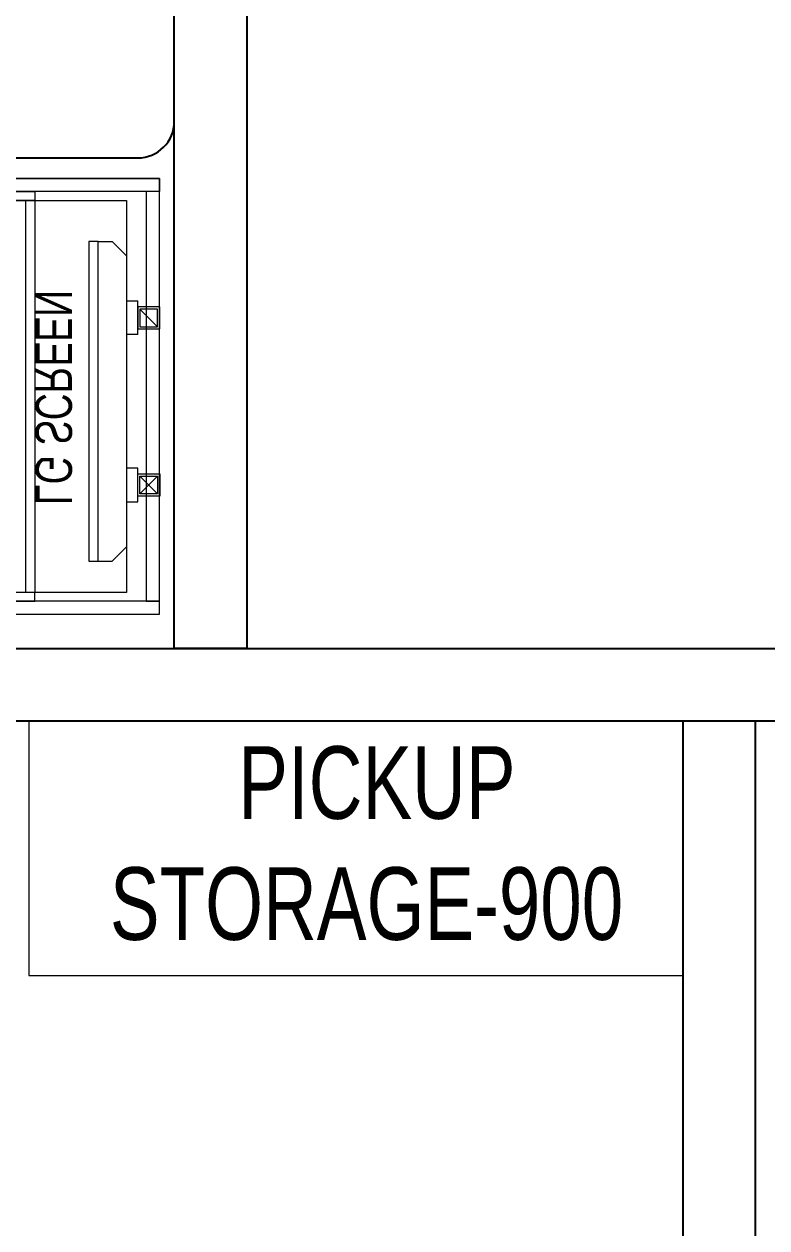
# Model space of a CAD drawing. Header units: feet. Extents: x 9494323 to 9502363, y -6780591 to -6762539.
# Drawn here: x 9498376 to 9499399, y -6768197 to -6766539 of the extents above; entities that cross this region are included whole.
import ezdxf

# ---------------------------------------------------------------- set-up
doc = ezdxf.new("R2010")
doc.units = ezdxf.units.FT
doc.header["$LTSCALE"] = 33
doc.header["$MEASUREMENT"] = 0
doc.linetypes.add('HIDDEN', pattern=[9.524999999999995, 6.349999999999997, -3.174999999999998])
for name, color, linetype, lineweight in [('Floor-Unit', 1, 'Continuous', 13), ('LENS-DIM', 252, 'Continuous', 5), ('LENS-FURNITURE', 13, 'Continuous', 9), ('LENS-PARTITION', 21, 'Continuous', 25), ('LENS-TEXT', 31, 'Continuous', 5), ('LENS_PARTITION', 21, 'Continuous', 25), ('LK-FF&E WALL', 1, 'Continuous', 9), ('LN-ELEVATION-2', 103, 'Continuous', 20), ('TV', 92, 'Continuous', 18)]:
    doc.layers.add(name, color=color, linetype=linetype, lineweight=lineweight)
doc.layers.add('PDF_Geometry', color=7, linetype='Continuous')
doc.styles.add('LK TXT', font='GILC____.TTF', dxfattribs={"height": 100})
doc.styles.get("Standard").update_dxf_attribs({"font": 'GILC____.TTF'})

# ---------------------------------------------------------------- blocks, each defined once
blk = doc.blocks.new('MOROTISED TABLE-TRIAL SET 950x600')
at = {"layer": 'PDF_Geometry', "lineweight": 25}
blk.add_lwpolyline([(415.5923622683621, 2.18279e-11), (550.0003704861738, 2.18279e-11, 0.4142524001247118), (599.9958994225599, 50.00260162355697), (599.9958994225599, 899.9973678589085, 0.4142518501714829), (550.0003704861738, 950.0000000000218), (50.00260613718999, 950.0000000000218, 0.4142929195148918), (4.605390131e-07, 899.9973678589085), (4.605390131e-07, 50.00260162355697, 0.414163635492108), (50.00260613718999, 2.18279e-11), (415.5923622683621, 2.18279e-11)], format="xyb", dxfattribs=at)
blk = doc.blocks.new('TRIAL SET ROC')
at = {"layer": 'LENS-DIM', "ltscale": 0.5}
for points in [[(-400.3652351796627, -364.3162249757442), (-430.3652351796626, -364.3162249757442)], [(169.6347648203373, -364.3162249757442), (139.6347648203373, -364.3162249757442)]]:
    blk.add_lwpolyline(points, dxfattribs=at)
at = {"layer": 'LENS-FURNITURE'}
blk.add_lwpolyline([(-430.3652351796626, 18), (169.6347648203373, 18), (169.6347648203373, -382.3162249757443), (-430.3652351796626, -382.3162249757443)], close=True, dxfattribs=at)
at = {"layer": 'LENS-FURNITURE', "color": 146}
for points in [[(-412.3652351796627, -153.6065521437457), (-400.3652351796627, -153.6065521437457), (-400.3652351796628, -490.6065521437458), (-412.3652351796627, -490.6065521437458)], [(139.6347648203373, -153.6065521437458), (-400.3652351796627, -153.6065521437457), (-400.3652351796627, -165.6065521437457), (139.6347648203373, -165.6065521437458)], [(151.6347648203373, -153.6065521437458), (139.6347648203373, -153.6065521437458), (139.6347648203372, -490.6065521437458), (151.6347648203373, -490.6065521437458)], [(192.1347648203373, -490.6065521437458), (-440.8652351796627, -490.6065521437458), (-440.8652351796627, -508.6065521437458), (192.1347648203373, -508.6065521437458)]]:
    blk.add_lwpolyline(points, close=True, dxfattribs=at)
at = {"layer": 'LN-ELEVATION-2'}
for points in [[(-430.3652351796626, 18), (-412.3652351796627, 18), (-412.3652351796627, -362.3162249757442), (-430.3652351796626, -362.3162249757442)], [(-412.3652351796627, 18), (151.6347648203373, 18), (151.6347648203373, 0), (-412.3652351796627, 0)], [(169.6347648203373, 18), (151.6347648203373, 18), (151.6347648203373, -362.3162249757442), (169.6347648203373, -362.3162249757442)], [(169.6347648203373, -364.3162249757442), (-430.3652351796626, -364.3162249757442), (-430.3652351796626, -382.3162249757443), (169.6347648203373, -382.3162249757443)], [(169.6347648203373, -382.3162249757443), (-430.3652351796626, -382.3162249757443), (-430.3652351796626, -364.3162249757442), (169.6347648203373, -364.3162249757442)]]:
    blk.add_lwpolyline(points, close=True, dxfattribs=at)
at = {"layer": 'LN-ELEVATION-2', "linetype": 'HIDDEN', "ltscale": 100}
blk.add_lwpolyline([(-400.3652351796627, -364.3162249757442), (139.6347648203373, -364.3162249757442), (139.6347648203373, -27.35909500904381), (-400.3652351796627, -27.35909500904381)], close=True, dxfattribs=at)
at = {"insert": (-386.8645105547048, -414.1468168679739), "char_height": 50, "attachment_point": 1}
blk.add_mtext_dynamic_manual_height_columns('ROC TRIAL SET', width=625.228464345434, gutter_width=500, heights=[0], dxfattribs=at)
blk = doc.blocks.new('CLINIC SCREEN')
at = {"layer": 'TV'}
for p, q in [((-103.1090284836336, 42.85441964946222), (-127.4114311772946, 18.55201695591665)), ((-127.4114311772946, 42.85441964946222), (-103.1090284836336, 18.55201695591665)), ((102.7052824410566, 42.85441964946222), (127.007685134602, 18.55201695591665))]:
    blk.add_line(p, q, dxfattribs=at)
at = {"layer": 'TV', "ltscale": 12}
for p, q in [((-220.0000000000082, -19.41163062257681), (-200.5883693773149, 0)), ((200.5883693773149, 0), (-200.5883693773149, 0)), ((-138.5315413423604, 0), (-138.5315413423604, 15.514207008644)), ((-138.5315413423604, 15.514207008644), (-91.98892031613741, 15.514207008644)), ((-91.98892031613741, 15.514207008644), (-91.98892031613741, 0)), ((91.98892031610741, 15.514207008644), (91.98892031610741, 0)), ((91.98892031610741, 15.514207008644), (138.5315413423595, 15.514207008644)), ((138.5315413423595, 0), (138.5315413423595, 15.514207008644)), ((219.9999999999918, -19.41163062257681), (200.5883693773149, 0)), ((-220.0000000000082, -38.82326124538668), (-220.0000000000082, -19.41163062257681)), ((219.9999999999918, -38.82326124538668), (219.9999999999918, -19.41163062257681))]:
    blk.add_line(p, q, dxfattribs=at)
at = {"layer": 'TV'}
for points in [[(-130.4492315140169, 15.51421661919448), (-100.0712281470269, 15.51421661919448), (-100.0712281470269, 45.89221998606814), (-130.4492315140169, 45.89221998606814)], [(-127.4114311772946, 18.55201695591665), (-103.1090284836336, 18.55201695591665), (-103.1090284836336, 42.85441964946222), (-127.4114311772946, 42.85441964946222)], [(130.0454854713243, 15.51421661919448), (99.66748210433435, 15.51421661919448), (99.66748210433435, 45.89221998606814), (130.0454854713243, 45.89221998606814)], [(127.007685134602, 18.55201695591665), (102.7052824410566, 18.55201695591665), (102.7052824410566, 42.85441964946222), (127.007685134602, 42.85441964946222)]]:
    blk.add_lwpolyline(points, close=True, dxfattribs=at)
at = {"layer": 'TV', "ltscale": 12}
blk.add_lwpolyline([(-220.0000000000082, -51.71278328332107), (-220.0000000000082, -38.82326124538668), (219.9999999999918, -38.82326124538668), (219.9999999999918, -51.71278328332107)], close=True, dxfattribs=at)
at = {"layer": 'Floor-Unit', "color": 0, "ltscale": 2, "insert": (5.199680584678389, -100.4085774972336), "char_height": 50, "attachment_point": 5}
blk.add_mtext_dynamic_manual_height_columns('LG SCREEN', width=466.4796511627907, gutter_width=12.5, heights=[0], dxfattribs=at)

msp = doc.modelspace()

# ---------------------------------------------------------------- linework, layer by layer
at = {"layer": 'LENS-PARTITION'}
for points in [[(9498583.18437652, -6764898.838432689), (9498683.184376527, -6764898.838432689), (9498683.18437652, -6767398.838432689), (9498583.184376514, -6767398.838432689)], [(9496983.18437652, -6767398.838432689), (9501883.18437652, -6767398.838432687), (9501883.18437652, -6767498.838432687), (9496983.18437652, -6767498.83843269)], [(9499283.184372371, -6768898.838432687), (9499383.184372377, -6768898.838432687), (9499383.18437238, -6767498.83843269), (9499283.184372375, -6767498.83843269)]]:
    msp.add_lwpolyline(points, close=True, dxfattribs=at)
at = {"layer": 'LK-FF&E WALL'}
msp.add_lwpolyline([(9498383.184372375, -6767498.83843269), (9498383.184372375, -6767848.83843269), (9499283.184372375, -6767848.83843269), (9499283.184372375, -6767498.83843269)], close=True, dxfattribs=at)

# ---------------------------------------------------------------- block references
at = {"xscale": -1, "rotation": 270}
msp.add_blockref('TRIAL SET ROC', (9498544.684150195, -6766920.953953626), dxfattribs=at)
at = {"layer": 'LENS-FURNITURE', "rotation": 180}
msp.add_blockref('MOROTISED TABLE-TRIAL SET 950x600', (9498583.184376976, -6765772.807070976), dxfattribs=at)
at = {"layer": 'LENS_PARTITION', "xscale": -1, "rotation": 270}
msp.add_blockref('CLINIC SCREEN', (9498517.325055188, -6767058.121921005), dxfattribs=at)

# ---------------------------------------------------------------- texts
at = {"layer": 'LENS-TEXT', "color": 0, "linetype": 'Continuous', "ltscale": 3, "insert": (9498847.800357537, -6767667.292945267), "char_height": 100, "attachment_point": 5, "style": 'LK TXT'}
msp.add_mtext_dynamic_manual_height_columns(' PICKUP \\PSTORAGE-900', width=1099.486866972408, gutter_width=0.9999999999999992, heights=[0], dxfattribs=at)

doc.saveas('drawing.dxf')
